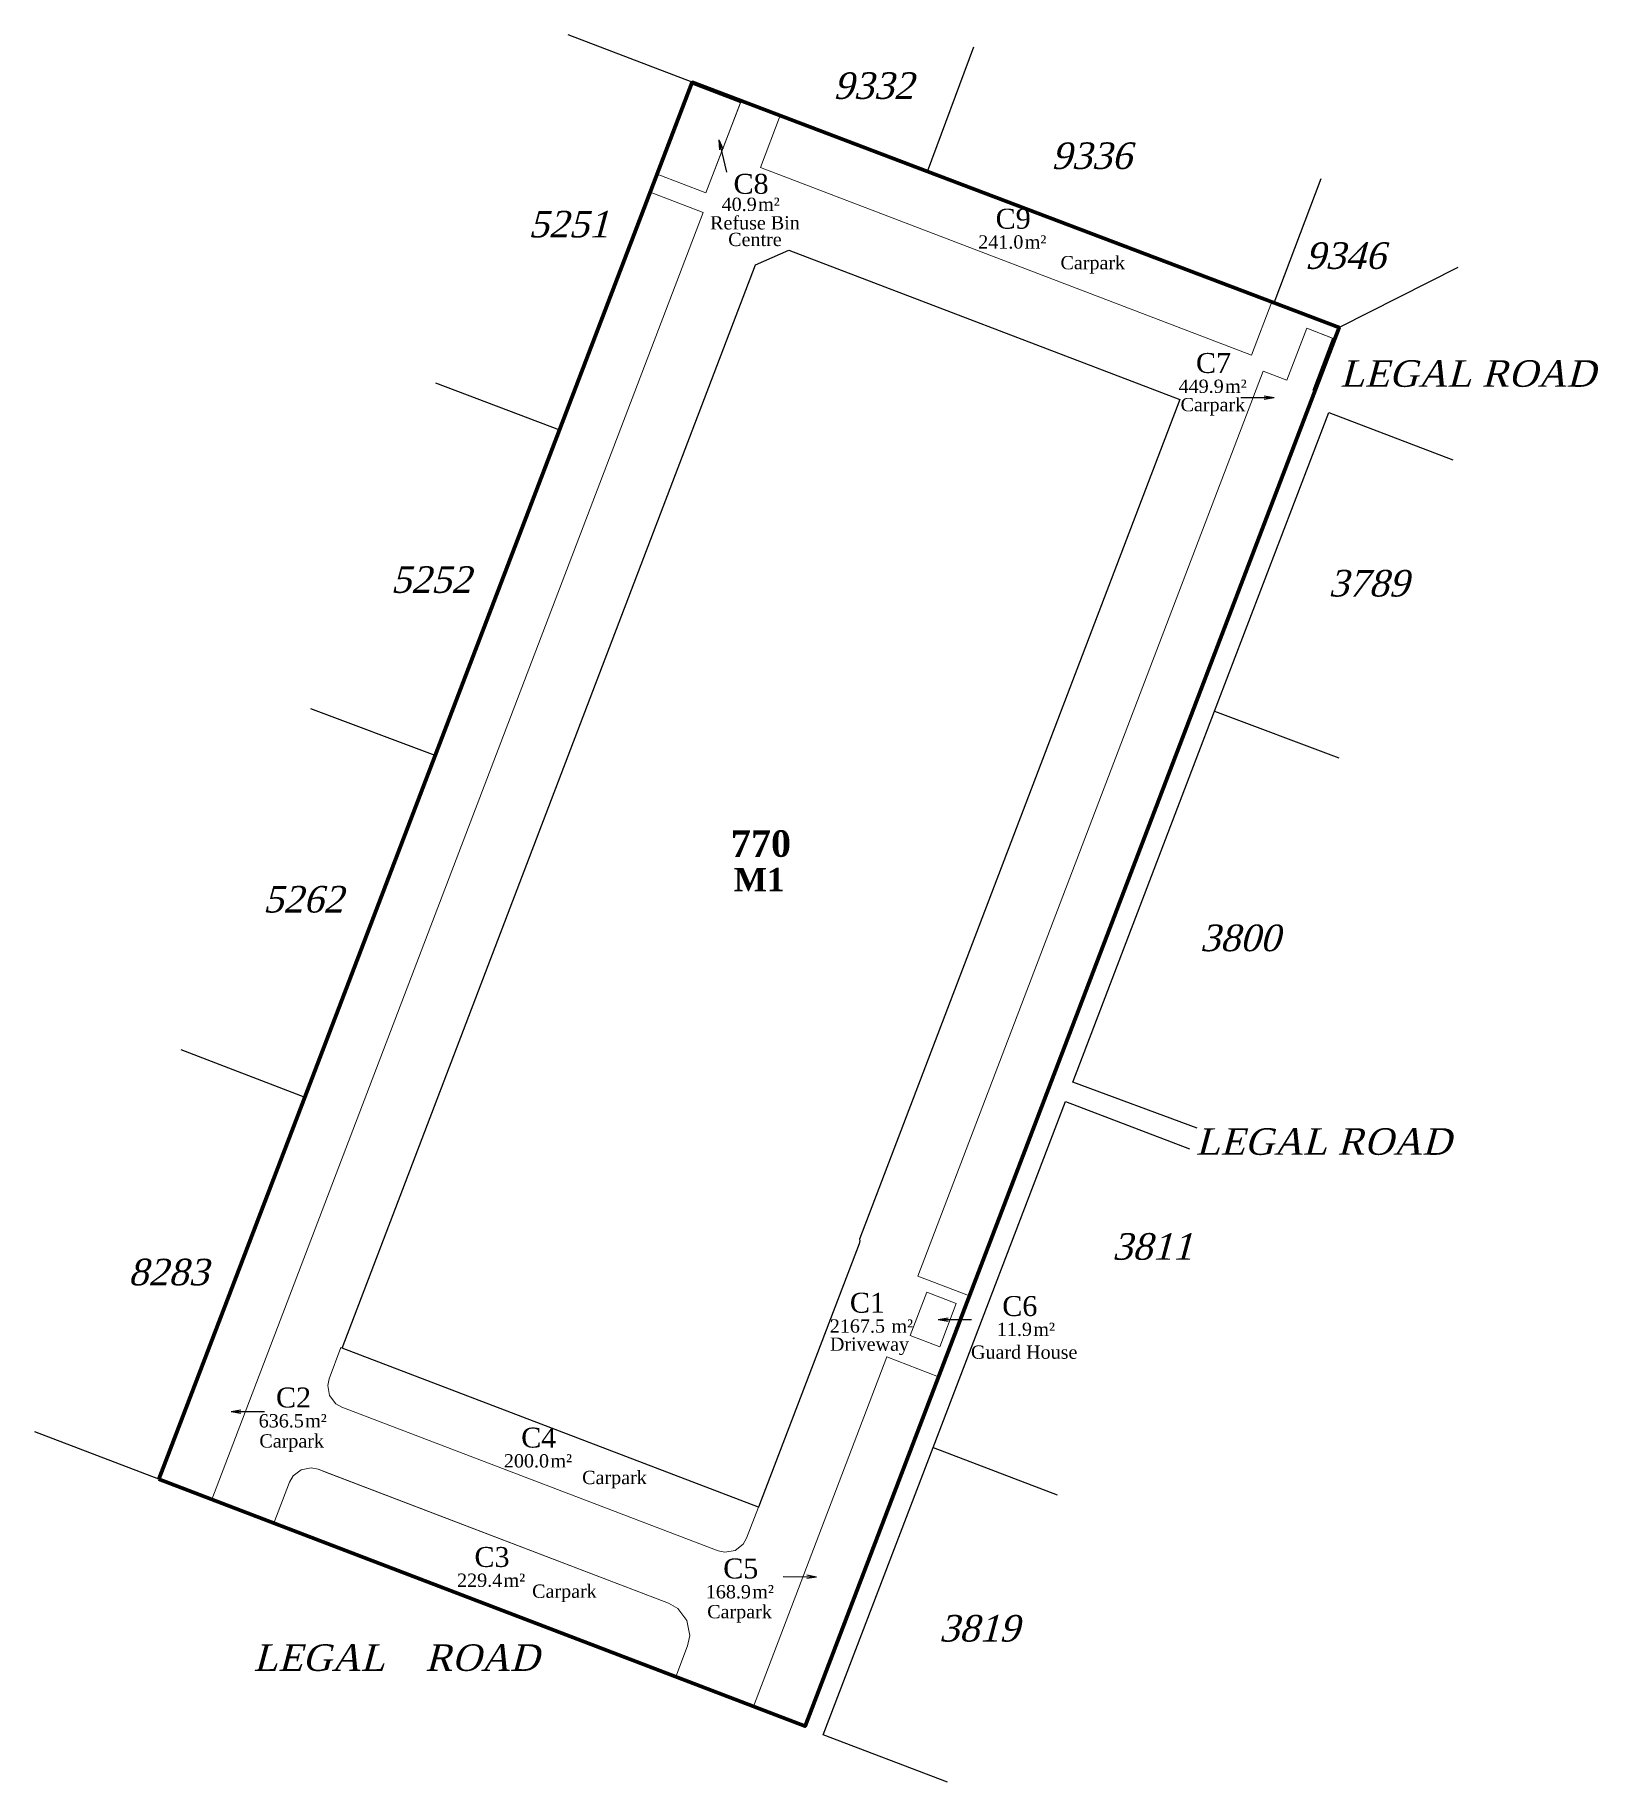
# Model space of a CAD drawing. Header units: metres. Extents: x 2073770 to 2073912, y 5166908 to 5167065.
import ezdxf
from ezdxf.enums import TextEntityAlignment as Align

# ---------------------------------------------------------------- set-up
doc = ezdxf.new("R2010")
doc.units = ezdxf.units.M
for name, color, linetype, lineweight in [('ADJOINING_LOT', 7, 'Continuous', 25), ('ADJOINING_LOT_NO', 7, 'Continuous', 35), ('BUILDING', 5, 'Continuous', 25), ('BUILDING_NO', 7, 'Continuous', 50), ('COMMON', 40, 'Continuous', 15), ('COMMON_AREA', 7, 'Continuous', 15), ('COMMON_DECS', 7, 'Continuous', 15), ('COMMON_NO', 7, 'Continuous', 15), ('LOT NUMBER', 7, 'Continuous', 70), ('m2', 7, 'Continuous', 15), ('PROJECT_BOUNDARY', 11, 'Continuous', 70)]:
    doc.layers.add(name, color=color, linetype=linetype, lineweight=lineweight)
doc.layers.add('COMMON OUTSIDE', color=7, linetype='Continuous')
doc.styles.add('TIMESROMAN-B', font='timesbd.ttf')
doc.styles.add('TIMESROMAN-R', font='times.ttf')

msp = doc.modelspace()

# ---------------------------------------------------------------- linework, layer by layer
at = {"layer": 'ADJOINING_LOT'}
for p, q in [((2073829.62, 5167061.15), (2073818.4, 5167065.42)), ((2073850.86, 5167053.09), (2073855.05, 5167064.34)), ((2073882.19, 5167041.22), (2073886.42, 5167052.45)), ((2073898.76, 5167044.42), (2073888.05, 5167039)), ((2073806.41, 5167034), (2073817.63, 5167029.76)), ((2073876.8, 5167004.35), (2073887.11, 5167031.31)), ((2073887.11, 5167031.31), (2073898.33, 5167027.05)), ((2073806.4, 5167000.33), (2073795.17, 5167004.57)), ((2073875.13, 5167000), (2073876.8, 5167004.35)), ((2073876.8, 5167004.35), (2073888.03, 5167000.12)), ((2073863.99, 5166970.85), (2073875.13, 5167000)), ((2073783.41, 5166973.78), (2073794.63, 5166969.5)), ((2073875.24, 5166966.69), (2073863.99, 5166970.85)), ((2073851.37, 5166937.86), (2073863.32, 5166969.09)), ((2073863.32, 5166969.09), (2073874.53, 5166964.83)), ((2073781.44, 5166934.98), (2073770.24, 5166939.26)), ((2073841.45, 5166911.91), (2073851.37, 5166937.86)), ((2073851.37, 5166937.86), (2073862.58, 5166933.57)), ((2073852.66, 5166907.63), (2073841.45, 5166911.91))]:
    msp.add_line(p, q, dxfattribs=at)
at = {"layer": 'BUILDING', "elevation": 9.4}
msp.add_lwpolyline([(2073838.33, 5167045.99), (2073873.67, 5167032.49), (2073844.72, 5166956.67), (2073844.74, 5166956.55), (2073844.68, 5166956.24), (2073835.6, 5166932.46), (2073797.99, 5166946.83), (2073835.34, 5167044.65)], close=True, dxfattribs=at)
at = {"layer": 'COMMON', "elevation": 9.4}
for points in [[(2073829.57, 5167060.97), (2073833.96, 5167059.29), (2073830.85, 5167051.17), (2073826.46, 5167052.84)], [(2073835.77, 5167053.45), (2073880.15, 5167036.51), (2073881.98, 5167041.3), (2073837.56, 5167058.14)], [(2073781.44, 5166934.98), (2073825.82, 5167051.21), (2073830.61, 5167049.39), (2073786.22, 5166933.15)], [(2073853.46, 5166950.85), (2073851.97, 5166946.95), (2073849.31, 5166947.97), (2073850.8, 5166951.87)], [(2073847.2, 5166946.02), (2073835.14, 5166914.45), (2073839.81, 5166912.67), (2073851.87, 5166944.23)]]:
    msp.add_lwpolyline(points, close=True, dxfattribs=at)
at = {"layer": 'COMMON', "elevation": 9.4, "flags": 128}
for points in [[(2073881.2, 5167035.06), (2073883.34, 5167034.24), (2073885.12, 5167038.92), (2073887.65, 5167037.95), (2073888.05, 5167039), (2073881.98, 5167041.3), (2073880.15, 5167036.51), (2073835.77, 5167053.45), (2073837.56, 5167058.14), (2073834.03, 5167059.47), (2073830.85, 5167051.17), (2073826.45, 5167052.85), (2073825.82, 5167051.21), (2073830.61, 5167049.39), (2073786.22, 5166933.15), (2073791.82, 5166931.01), (2073793.24, 5166934.72), (2073793.56, 5166935.28), (2073794.29, 5166935.83), (2073795.2, 5166936.01), (2073795.82, 5166935.88), (2073827.47, 5166923.79), (2073828.3, 5166923.31), (2073829.14, 5166922.22), (2073829.4, 5166920.86), (2073829.2, 5166919.92), (2073828.14, 5166917.13), (2073835.14, 5166914.45), (2073847.2, 5166946.02), (2073851.87, 5166944.23), (2073854.66, 5166951.54), (2073849.99, 5166953.33)], [(2073885.87, 5167033.28), (2073885.67, 5167033.35), (2073887.45, 5167038.02), (2073885.12, 5167038.92), (2073883.34, 5167034.24), (2073881.2, 5167035.06), (2073849.99, 5166953.33), (2073854.66, 5166951.54)], [(2073796.68, 5166943.44), (2073796.85, 5166942.53), (2073797.41, 5166941.8), (2073797.97, 5166941.48), (2073831.95, 5166928.51), (2073832.57, 5166928.38), (2073833.48, 5166928.55), (2073834.21, 5166929.11), (2073834.53, 5166929.66), (2073835.6, 5166932.46), (2073797.88, 5166946.87), (2073796.81, 5166944.06)], [(2073795.82, 5166935.88), (2073795.2, 5166936.01), (2073794.29, 5166935.83), (2073793.56, 5166935.28), (2073793.24, 5166934.72), (2073791.82, 5166931.01), (2073828.14, 5166917.13), (2073829.2, 5166919.92), (2073829.4, 5166920.86), (2073829.14, 5166922.22), (2073828.3, 5166923.31), (2073827.47, 5166923.79), (2073826.83, 5166924.04), (2073796.47, 5166935.63)]]:
    msp.add_lwpolyline(points, close=True, dxfattribs=at)
at = {"layer": 'COMMON OUTSIDE'}
for p, q in [((2073832.03, 5167055.94), (2073832.38, 5167055.12)), ((2073832.03, 5167055.94), (2073832.71, 5167053.02)), ((2073832.03, 5167055.94), (2073832.08, 5167055.05)), ((2073882.18, 5167032.65), (2073879.18, 5167032.65)), ((2073882.18, 5167032.65), (2073881.29, 5167032.8)), ((2073882.18, 5167032.65), (2073881.29, 5167032.49)), ((2073851.84, 5166949.41, 9.4), (2073852.73, 5166949.57, 9.4)), ((2073851.84, 5166949.41, 9.4), (2073854.84, 5166949.41, 9.4)), ((2073851.84, 5166949.41, 9.4), (2073852.73, 5166949.25, 9.4)), ((2073787.96, 5166941.1), (2073788.84, 5166941.25)), ((2073787.96, 5166941.1), (2073790.96, 5166941.1)), ((2073787.96, 5166941.1), (2073788.84, 5166940.94)), ((2073840.84, 5166926.15, 9.4), (2073839.96, 5166926.31, 9.4)), ((2073840.84, 5166926.15, 9.4), (2073837.84, 5166926.16, 9.4)), ((2073840.84, 5166926.15, 9.4), (2073839.96, 5166926, 9.4))]:
    msp.add_line(p, q, dxfattribs=at)
at = {"layer": 'PROJECT_BOUNDARY', "elevation": 9.5}
msp.add_lwpolyline([(2073781.44, 5166934.98), (2073794.63, 5166969.5), (2073806.4, 5167000.33), (2073817.63, 5167029.76), (2073829.62, 5167061.15), (2073850.86, 5167053.09), (2073855.97, 5167051.15), (2073882.19, 5167041.22), (2073888.05, 5167039), (2073839.81, 5166912.67)], close=True, dxfattribs=at)

# ---------------------------------------------------------------- texts
at = {"layer": 'ADJOINING_LOT_NO', "style": 'TIMESROMAN-R', "oblique": 15}
for s, p in [('9332', (2073842.36, 5167059.64)), ('9336', (2073862.05, 5167053.31)), ('5251', (2073814.81, 5167047.13)), ('9346', (2073884.97, 5167044.29)), ('LEGAL ROAD', (2073888.14, 5167033.64)), ('5252', (2073802.38, 5167015.03)), ('3789', (2073887.08, 5167014.7)), ('5262', (2073790.84, 5166986.16)), ('3800', (2073875.46, 5166982.67)), ('LEGAL ROAD', (2073875.1, 5166964.28)), ('3811', (2073867.54, 5166954.8)), ('8283', (2073778.65, 5166952.49)), ('3819', (2073851.9, 5166920.32)), ('LEGAL    ROAD', (2073789.98, 5166917.67))]:
    msp.add_text(s, height=2.4, dxfattribs=at).set_placement(p)
at = {"layer": 'BUILDING_NO', "style": 'TIMESROMAN-B'}
msp.add_text('M1', height=2.1, dxfattribs=at).set_placement((2073835.66, 5166989.13), align=Align.MIDDLE_CENTER)
at = {"layer": 'COMMON OUTSIDE', "style": 'TIMESROMAN-R'}
for s, height, rotation, p in [('C8', 1.8, 0.0001, (2073833.34, 5167051.07, -1.88)), ('40.9', 1.2, 0.0001, (2073832.27, 5167049.52, -1.88)), ('m²', 1.2, 0.0001, (2073835.57, 5167049.52, -1.88)), ('C7', 1.8, 0.0001, (2073875.12, 5167034.89, -1.88)), ('449.9', 1.2, 0.0001, (2073873.55, 5167033.09, -1.88)), ('m²', 1.2, 0.0001, (2073877.75, 5167033.09, -1.88)), ('C6', 1.8, 0.0001, (2073857.62, 5166949.72, -1.88)), ('11.9', 1.2, 0.0001, (2073857.13, 5166947.92, -1.88)), ('m²', 1.2, 0.0001, (2073860.43, 5166947.92, -1.88)), ('C2', 1.8, 359.9999, (2073792.01, 5166941.46, -11.28)), ('636.5', 1.2, 359.9999, (2073790.45, 5166939.66, -11.28)), ('m²', 1.2, 359.9999, (2073794.65, 5166939.66, -11.28)), ('C5', 1.8, 0.0001, (2073832.41, 5166926.02, -1.88)), ('168.9', 1.2, 0.0001, (2073830.84, 5166924.22, -1.88)), ('m²', 1.2, 0.0001, (2073835.04, 5166924.22, -1.88))]:
    msp.add_text(s, height=height, rotation=rotation, dxfattribs=at).set_placement(p)
at = {"layer": 'COMMON OUTSIDE', "char_height": 1.2, "attachment_point": 5, "rotation": 0.0001, "line_spacing_factor": 0.75, "style": 'TIMESROMAN-R'}
for s, insert in [('Refuse Bin\\PCentre', (2073835.28, 5167047.69)), ('Guard House', (2073859.6, 5166946.45, -1.88))]:
    msp.add_mtext(s, dxfattribs=dict(at, insert=insert))
at = {"layer": 'COMMON OUTSIDE', "insert": (2073873.73, 5167032.63), "char_height": 1.2, "attachment_point": 1, "rotation": 0.0001, "style": 'TIMESROMAN-R'}
msp.add_mtext('Carpark', dxfattribs=at)
at = {"layer": 'COMMON OUTSIDE', "char_height": 1.2, "attachment_point": 1, "style": 'TIMESROMAN-R'}
for insert in [(2073790.51, 5166939.04, -9.4), (2073830.97, 5166923.62)]:
    msp.add_mtext('Carpark', dxfattribs=dict(at, insert=insert))
at = {"layer": 'COMMON_AREA', "style": 'TIMESROMAN-R'}
for s, height, rotation, p in [('40.9', 0.0012, 0.0001, (2073830.21, 5167056.07, 9.39)), ('241.0', 1.2, 0, (2073855.45, 5167046.12, -1.88)), ('449.9', 0.0012, 0.0001, (2073868.41, 5166994.49, 9.39)), ('636.5', 0.0012, 359.9999, (2073806.48, 5166992.19, 9.39)), ('2167.5', 1.2, 0.0001, (2073842.04, 5166948.22, -1.88)), ('11.9', 0.001, 69.1001, (2073851.38, 5166949.41)), ('200.0', 1.2, 0.0001, (2073812.6, 5166936.04, -1.88)), ('168.9', 0.0012, 0.0001, (2073843.5, 5166929.34, 9.39)), ('229.4', 1.2, 0.0001, (2073808.37, 5166925.26, -1.88))]:
    msp.add_text(s, height=height, rotation=rotation, dxfattribs=at).set_placement(p)
at = {"layer": 'COMMON_DECS', "attachment_point": 5, "line_spacing_factor": 0.75, "style": 'TIMESROMAN-R'}
for s, insert, char_height, rotation in [('Refuse Bin\\PCentre', (2073830.21, 5167056.06, 9.39), 0.0012, 0.0001), ('Guard\\PHouse', (2073851.39, 5166949.41), 0.001, 69.1001)]:
    msp.add_mtext(s, dxfattribs=dict(at, insert=insert, char_height=char_height, rotation=rotation))
at = {"layer": 'COMMON_DECS', "attachment_point": 1, "style": 'TIMESROMAN-R'}
for insert, char_height in [((2073862.88, 5167045.45, -1.88), 1.2), ((2073806.48, 5166992.19, 9.39), 0.0012), ((2073819.67, 5166935.74, -1.88), 1.2), ((2073843.5, 5166929.34, 9.39), 0.0012), ((2073815.15, 5166925.47, -1.88), 1.2)]:
    msp.add_mtext('Carpark', dxfattribs=dict(at, insert=insert, char_height=char_height))
at = {"layer": 'COMMON_DECS', "attachment_point": 1, "rotation": 0.0001, "style": 'TIMESROMAN-R'}
for s, insert, char_height in [('Carpark', (2073868.41, 5166994.49, 9.39), 0.0012), ('Driveway', (2073842.05, 5166947.78, -1.88), 1.2)]:
    msp.add_mtext(s, dxfattribs=dict(at, insert=insert, char_height=char_height))
at = {"layer": 'COMMON_NO', "style": 'TIMESROMAN-R'}
for s, height, rotation, p in [('C8', 0.0018, 0.0001, (2073830.21, 5167056.07, 9.39)), ('C9', 1.8, 0, (2073857.02, 5167047.92, -1.88)), ('C7', 0.0018, 0.0001, (2073868.41, 5166994.49, 9.39)), ('C2', 0.0018, 359.9999, (2073806.48, 5166992.19, 9.39)), ('C1', 1.8, 0.0001, (2073843.85, 5166950.02, -1.88)), ('C6', 0.0015, 69.1001, (2073851.38, 5166949.41)), ('C4', 1.8, 0.0001, (2073814.16, 5166937.84, -1.88)), ('C3', 1.8, 0.0001, (2073809.94, 5166927.06, -1.88)), ('C5', 0.0018, 0.0001, (2073843.5, 5166929.34, 9.39))]:
    msp.add_text(s, height=height, rotation=rotation, dxfattribs=at).set_placement(p)
at = {"layer": 'LOT NUMBER', "style": 'TIMESROMAN-B'}
msp.add_text('770', height=2.4, dxfattribs=at).set_placement((2073835.82, 5166992.39, -9.5), align=Align.MIDDLE_CENTER)
at = {"layer": 'm2', "style": 'TIMESROMAN-R'}
for height, rotation, p in [(0.0012, 0.0001, (2073830.21, 5167056.07, 9.39)), (1.2, 0, (2073859.65, 5167046.12, -1.88)), (0.0012, 0.0001, (2073868.42, 5166994.49, 9.39)), (0.0012, 359.9999, (2073806.49, 5166992.19, 9.39)), (1.2, 0.0001, (2073847.61, 5166948.21, -1.88)), (0.001, 69.1001, (2073851.38, 5166949.41)), (1.2, 0.0001, (2073816.8, 5166936.04, -1.88)), (0.0012, 0.0001, (2073843.51, 5166929.34, 9.39)), (1.2, 0.0001, (2073812.57, 5166925.26, -1.88))]:
    msp.add_text('m²', height=height, rotation=rotation, dxfattribs=at).set_placement(p)

doc.saveas('drawing.dxf')
